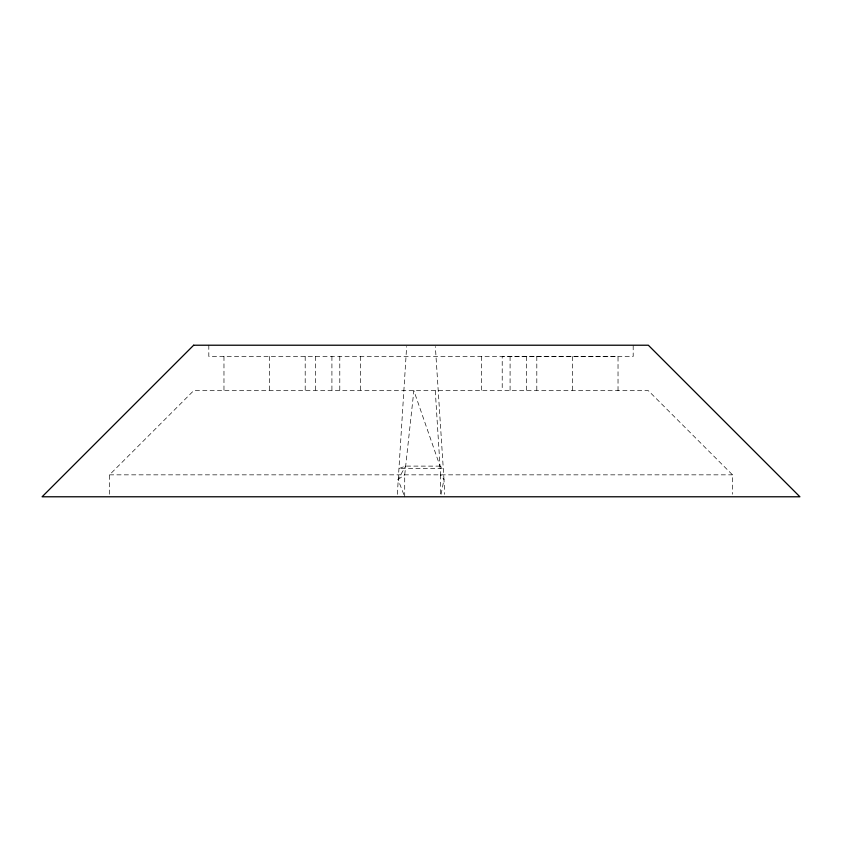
<?xml version="1.0" encoding="UTF-8"?>
<svg xmlns="http://www.w3.org/2000/svg" width="842" height="842" viewBox="0 0 842 842"><rect width="100%" height="100%" fill="white"/><g stroke="black" fill="none" stroke-linecap="round" stroke-linejoin="round"><path stroke-width="0.63" stroke-dasharray="4.21 3.16" d="M109.502 494.201L109.502 474.846L193.66 390.688L648.34 390.688L732.498 474.846L732.498 494.201M208.816 345.22L208.816 356.419L633.184 356.419L633.184 345.22M397.329 494.317L406.644 346.536M404.718 496.78L404.718 474.846L413.864 390.688L440.019 466.131L443.271 468.605L398.729 468.605L405.665 466.1L440.019 466.131M441.05 494.317L443.987 479.53L435.356 346.536M403.823 494.475L398.013 479.53L405.665 466.1M398.013 479.53L404.718 474.846M109.502 474.846L732.498 474.846M435.272 390.688L440.555 474.846L443.987 479.53L444.671 494.317M618.028 390.688L618.028 356.534L502.211 356.534L502.211 390.688M572.56 356.534L572.56 390.688M536.807 356.534L536.807 390.688M526.576 356.534L526.576 390.688M510.084 356.534L510.084 390.688M481.624 356.419L481.624 390.688M440.555 474.846L440.555 496.78M360.376 356.419L360.376 390.688M339.789 356.419L339.789 390.688M331.916 356.419L331.916 390.688M315.424 356.419L315.424 390.688M305.193 356.419L305.193 390.688M269.44 356.419L269.44 390.688M223.972 356.419L223.972 390.688"/><path stroke-width="1.26" d="M193.66 345.22L42.1 496.78L799.9 496.78L648.34 345.22L193.66 345.22"/></g></svg>
